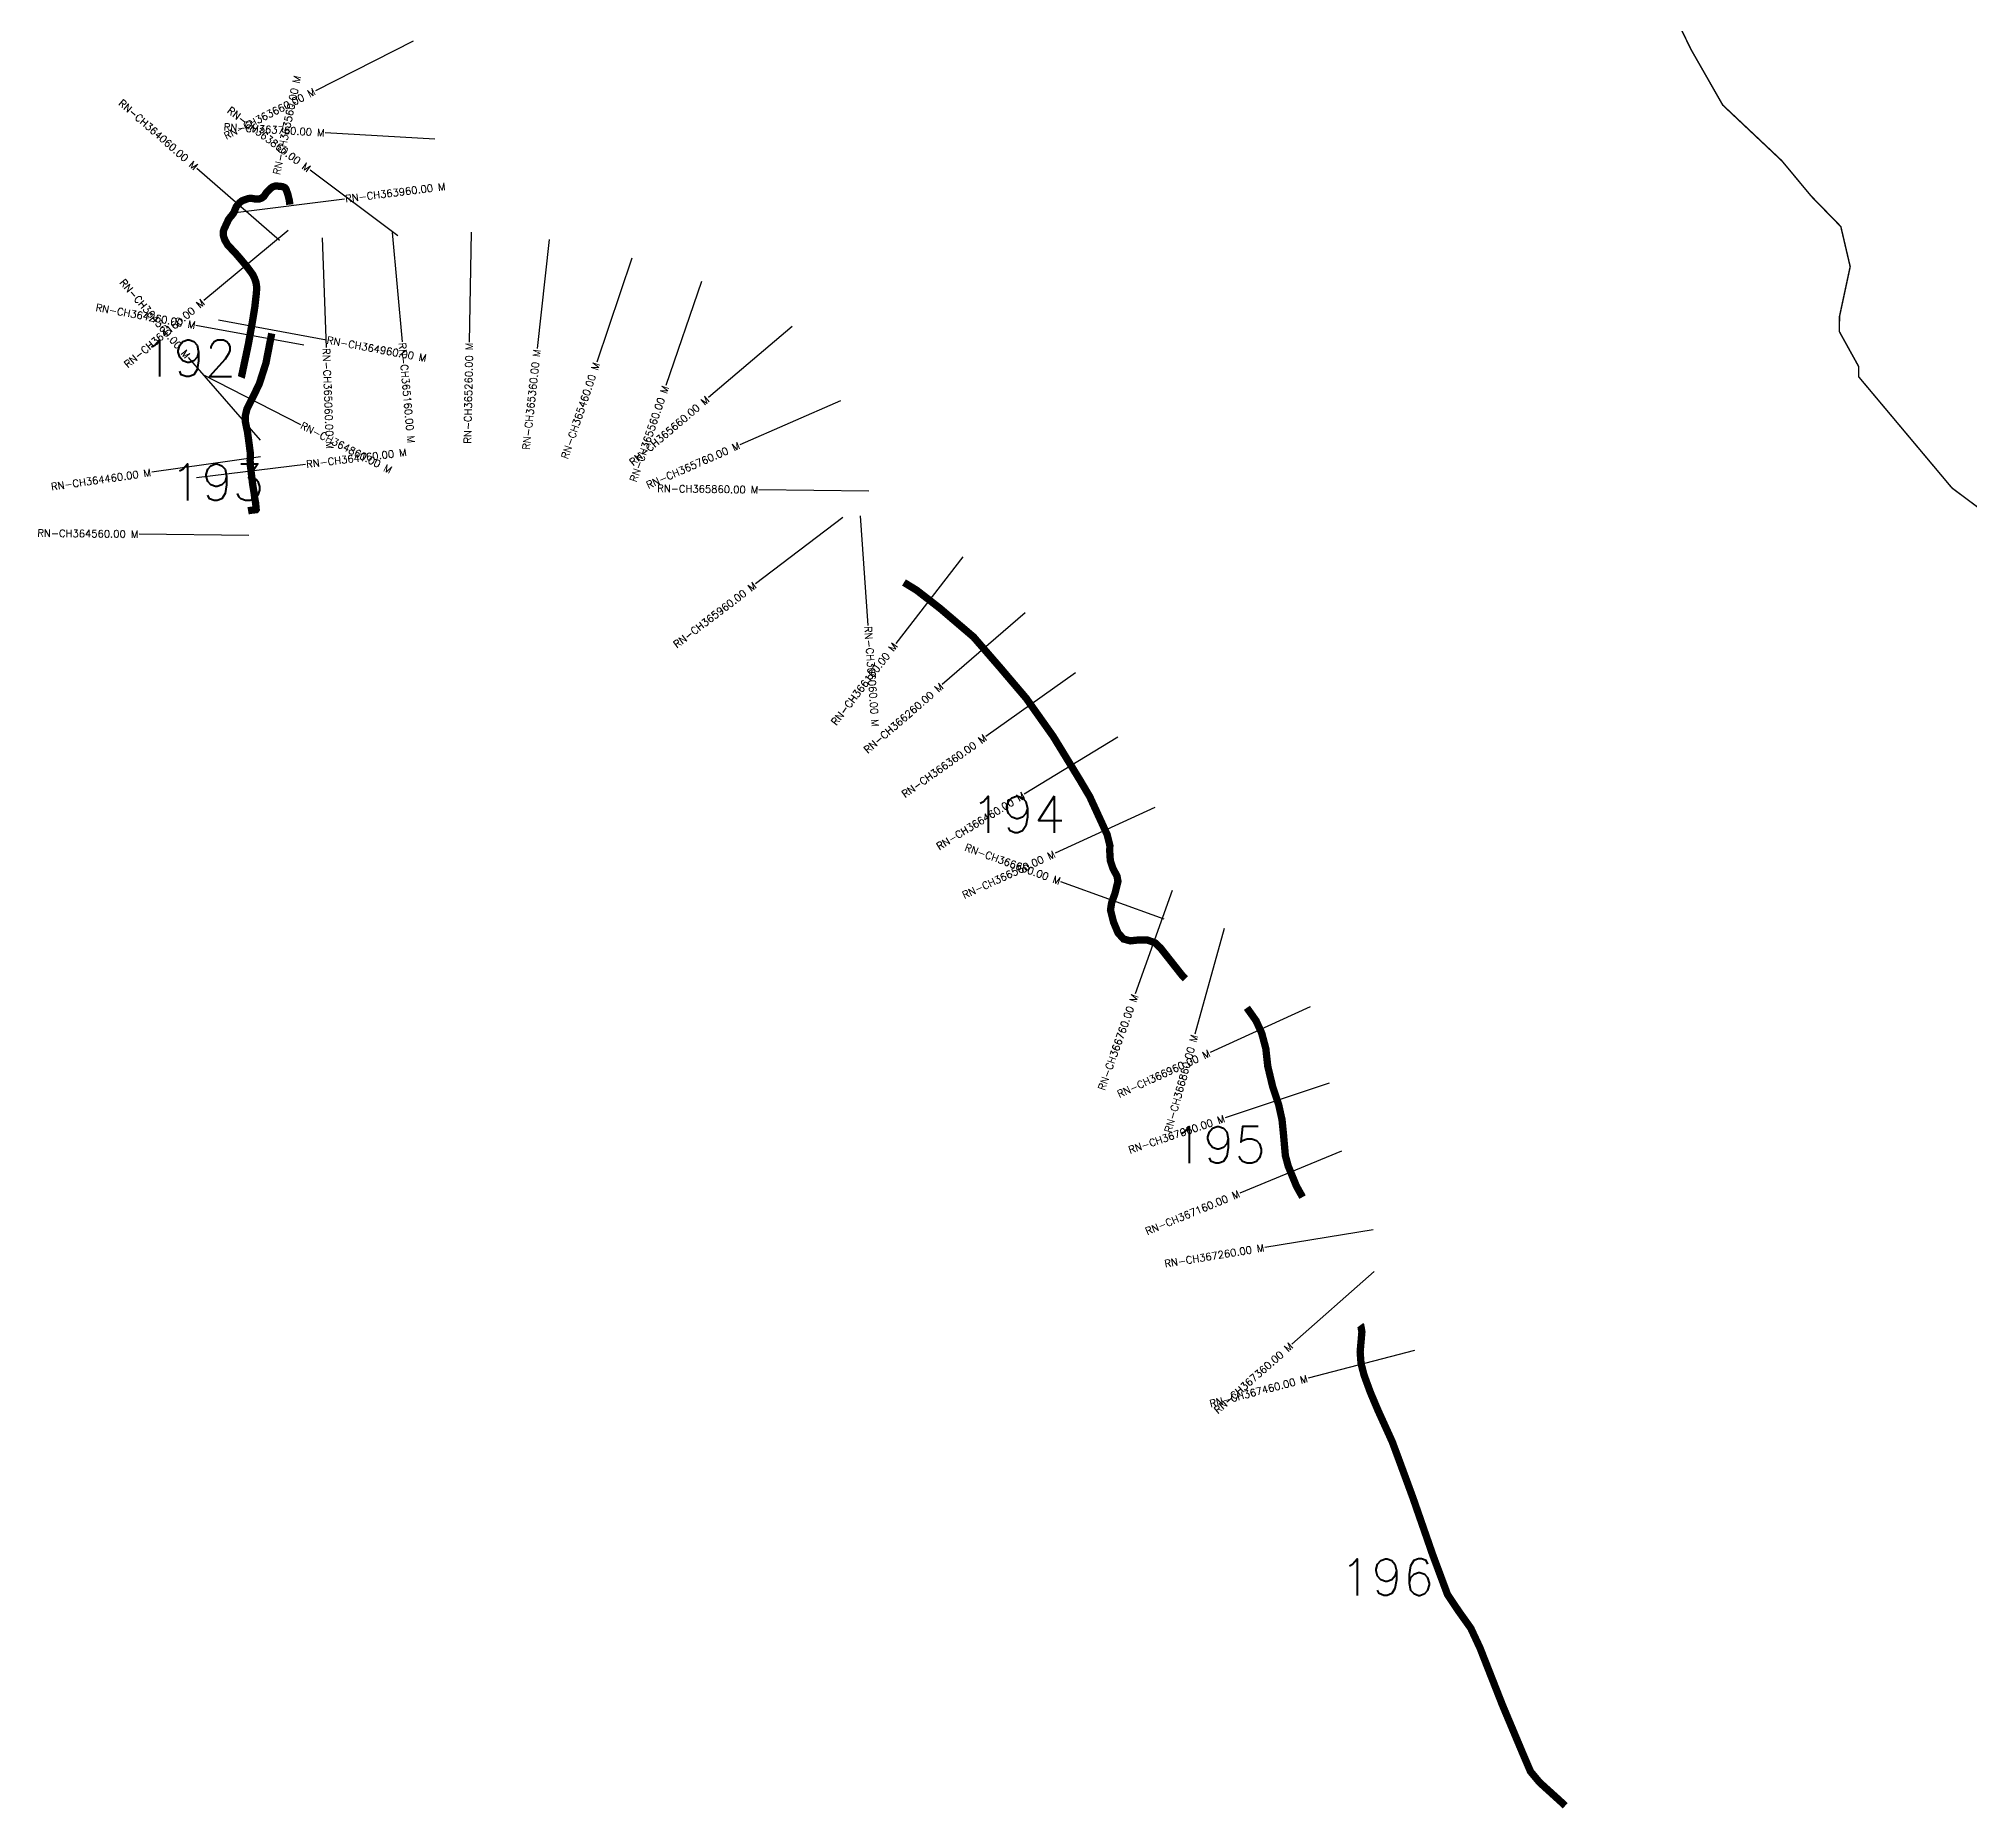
# Model space of a CAD drawing. Header units: metres. Extents: x 297222 to 302500, y 1968312 to 1973212.
# Drawn here: x 297222 to 299861, y 1968312 to 1970733 of the extents above; entities that cross this region are included whole.
import ezdxf
from ezdxf.enums import TextEntityAlignment as Align

# ---------------------------------------------------------------- set-up
doc = ezdxf.new("R2010")
doc.units = ezdxf.units.M
doc.header["$MEASUREMENT"] = 0
for name, color, linetype in [('ARTIFICIALLY PROTECTED', 4, 'Continuous'), ('CS', 134, 'Continuous'), ('CSMark', 6, 'Continuous')]:
    doc.layers.add(name, color=color, linetype=linetype)
doc.styles.get("Standard").update_dxf_attribs({"font": 'simplex.shx'})

msp = doc.modelspace()

# ---------------------------------------------------------------- linework, layer by layer
at = {"color": 6, "const_width": 2, "flags": 128}
msp.add_lwpolyline([(299911, 1970063.1), (299836.7, 1970118.8), (299709.2, 1970270.8), (299709.4, 1970284.5), (299682.8, 1970332.6), (299683.1, 1970353.1), (299697.7, 1970421.2), (299684.9, 1970476), (299644.5, 1970517.5), (299604.3, 1970565.9), (299523.5, 1970642.1), (299479.8, 1970718.7), (299417.2, 1970848.4)], dxfattribs=at)
at = {"layer": 'ARTIFICIALLY PROTECTED', "const_width": 10, "flags": 128}
for points in [[(297565, 1970506), (297564.3, 1970511.7), (297562.3, 1970520), (297559.7, 1970527.2), (297558.1, 1970529.2), (297554.6, 1970530.7), (297548.3, 1970531.3), (297545.7, 1970531.6), (297541.4, 1970530.2), (297538.1, 1970527.8), (297532.7, 1970522), (297529.4, 1970517.1), (297526.5, 1970514.9), (297522.5, 1970513.5), (297517.4, 1970513.7), (297513.8, 1970514.4), (297511.2, 1970514.7), (297507.9, 1970514.2), (297499.7, 1970511.3), (297496.7, 1970508.9), (297491.8, 1970503.3), (297489.5, 1970497.9), (297488.3, 1970494.8), (297486.1, 1970491.8), (297483.7, 1970489.1), (297481.1, 1970485.5), (297479.2, 1970481.4), (297475.2, 1970472.7), (297474.1, 1970469.5), (297473.9, 1970465.8), (297474.4, 1970462.6), (297476.3, 1970457.2), (297480, 1970450.9), (297491.5, 1970438.7), (297498.8, 1970430.2), (297507.1, 1970420.2), (297514.5, 1970410.1), (297517, 1970404.6), (297518.7, 1970399.6), (297519.7, 1970393.3), (297519.3, 1970385.5), (297517.1, 1970366), (297513.8, 1970345.7), (297508.3, 1970315.2), (297498.8, 1970270.3), (297498.6, 1970269.8)], [(297507.9, 1970087.5), (297512.2, 1970088.2), (297518.7, 1970089), (297519, 1970089.4), (297518.2, 1970098.2), (297516.8, 1970105.7), (297516.5, 1970109.5), (297515.8, 1970113.8), (297514.2, 1970123.3), (297511.2, 1970148.1), (297510.7, 1970155.9), (297511.1, 1970165.4), (297509.3, 1970179.1), (297507.2, 1970194.7), (297504.2, 1970209.1), (297504.1, 1970217.2), (297506.4, 1970226.9), (297514.1, 1970242), (297523.3, 1970261.2), (297532.3, 1970289.3), (297539.1, 1970324.2), (297540.2, 1970329.9)], [(298404.4, 1969989.5), (298421.7, 1969978.9), (298453.3, 1969954.4), (298499.6, 1969914.9), (298536, 1969872.9), (298571.5, 1969831.1), (298608.5, 1969778.9), (298644.7, 1969719.7), (298658.3, 1969696.7), (298682.1, 1969644.9), (298685.8, 1969629.9), (298685.7, 1969621.1), (298686.4, 1969609.4), (298689.9, 1969598.8), (298695.5, 1969588.2), (298696.9, 1969581), (298692.7, 1969564.1), (298688.2, 1969551.7), (298686.7, 1969541.8), (298690.8, 1969525.3), (298696.9, 1969510.6), (298704.5, 1969502.1), (298713.8, 1969499.6), (298725.8, 1969500.9), (298736.6, 1969500.9), (298747.4, 1969497), (298754.9, 1969490), (298784.8, 1969452.1), (298789, 1969447.9)], [(298873.1, 1969408.1), (298875.7, 1969404.4), (298885.7, 1969390.3), (298893.4, 1969373.3), (298899, 1969352.3), (298901.6, 1969328.3), (298908.4, 1969300), (298916.5, 1969275.8), (298921.1, 1969255.2), (298923.1, 1969235.3), (298925.7, 1969206), (298929.6, 1969191.6), (298940.9, 1969164.1), (298949.2, 1969149.3)], [(299028.2, 1968974.3), (299028.8, 1968973.5), (299030.3, 1968965.1), (299027.9, 1968937.7), (299029.1, 1968921.9), (299033.3, 1968905.8), (299041.8, 1968882.6), (299052.2, 1968858), (299071.8, 1968814.8), (299079.8, 1968793.3), (299099.9, 1968738.7), (299122.2, 1968674.5), (299126.6, 1968661.7), (299147.3, 1968606.1), (299162.7, 1968583.1), (299179.2, 1968559.9), (299191.8, 1968532.8), (299222.3, 1968455.2), (299249, 1968391.6), (299260.7, 1968364.2), (299273.1, 1968349.3), (299300.7, 1968324.3), (299308.2, 1968317.3)]]:
    msp.add_lwpolyline(points, dxfattribs=at)
at = {"layer": 'CS'}
for p, q in [((297733.7, 1970729.4), (297599.9, 1970661.7)), ((297763.2, 1970595.4), (297613.4, 1970604.1)), ((297550.8, 1970456.8), (297437.8, 1970555.6)), ((297712.7, 1970463.5), (297592.6, 1970553.3)), ((297490.8, 1970495.1), (297639.7, 1970513.7)), ((297562.8, 1970470.6), (297447.4, 1970374.8)), ((297609.3, 1970460.8), (297614.8, 1970310.9)), ((297705, 1970467.7), (297718.5, 1970318.3)), ((297813, 1970468.2), (297810.3, 1970318.2)), ((297919.4, 1970458.2), (297902.9, 1970309.1)), ((298032.5, 1970433), (297984.6, 1970290.8)), ((298127.6, 1970400.9), (298079, 1970258.9)), ((297467.4, 1970348.6), (297614.9, 1970321.3)), ((297584.3, 1970314.1), (297436.7, 1970340.8)), ((298251.4, 1970339.3), (298137, 1970242.2)), ((297524.7, 1970183.8), (297426.4, 1970297.1)), ((297446, 1970273.7), (297579.7, 1970205.5)), ((298317.5, 1970238), (298180.2, 1970177.7)), ((297524.7, 1970161.4), (297376.2, 1970140.1)), ((297437.5, 1970133.1), (297586.4, 1970151)), ((298356.2, 1970114.5), (298206.2, 1970116.3)), ((298344.3, 1970080.5), (298355.2, 1969930.9)), ((297508.9, 1970053.8), (297358.9, 1970055.5)), ((298320.8, 1970078.5), (298201.6, 1969987.5)), ((298485, 1970024.7), (298393.1, 1969906.2)), ((298570.1, 1969948.1), (298456.7, 1969849.8)), ((298638.9, 1969865.8), (298516.5, 1969779)), ((298696.9, 1969778.1), (298568.8, 1969700)), ((298747.5, 1969682), (298611.2, 1969619.4)), ((298759.9, 1969529.4), (298618.9, 1969580.5)), ((298770.9, 1969568.3), (298720.6, 1969427)), ((298842, 1969516.6), (298802.1, 1969372)), ((298959.5, 1969409.2), (298823, 1969347)), ((298985.7, 1969305.1), (298843.5, 1969257.5)), ((299002.3, 1969212.1), (298863.6, 1969154.9)), ((299045.8, 1969104.6), (298897.7, 1969080.4)), ((299047, 1969047.5), (298934.5, 1968948.2)), ((299102, 1968939.6), (298956.9, 1968901.7))]:
    msp.add_line(p, q, dxfattribs=at)

# ---------------------------------------------------------------- texts
at = {"char_height": 50, "attachment_point": 1}
for s, insert in [('192', (297363.1, 1970321.1)), ('193', (297401.4, 1970151.5)), ('194', (298495.9, 1969697.4)), ('195', (298770.5, 1969245.8)), ('196', (299000.4, 1968654.9))]:
    msp.add_mtext_dynamic_manual_height_columns(s, width=84.374, gutter_width=1, heights=[74.2], dxfattribs=dict(at, insert=insert))
at = {"layer": 'CSMark'}
for s, rotation, p in [('RN-CH363660.00 M', 26.8323, (297599, 1970661.3)), ('RN-CH363560.00 M', 77.9364, (297575.5, 1970682)), ('RN-CH364060.00 M', 318.8436, (297437.1, 1970556.2)), ('RN-CH363860.00 M', 323.2061, (297591.8, 1970553.9)), ('RN-CH363760.00 M', 356.6686, (297612.4, 1970604.2)), ('RN-CH364360.00 M', 310.9037, (297425.8, 1970297.9)), ('RN-CH364260.00 M', 349.7249, (297435.7, 1970341)), ('RN-CH364160.00 M', 39.722, (297446.6, 1970374.1)), ('RN-CH365260.00 M', 88.9726, (297810.3, 1970317.2)), ('RN-CH365360.00 M', 83.7016, (297902.8, 1970308.1)), ('RN-CH365460.00 M', 71.4061, (297984.3, 1970289.8)), ('RN-CH365660.00 M', 40.3435, (298136.3, 1970241.5)), ('RN-CH365560.00 M', 71.1142, (298078.7, 1970258)), ('RN-CH365760.00 M', 23.6801, (298179.3, 1970177.3)), ('RN-CH364460.00 M', 8.1906, (297375.2, 1970139.9)), ('RN-CH365860.00 M', 359.2821, (298205.2, 1970116.3)), ('RN-CH364560.00 M', 359.3643, (297357.9, 1970055.5)), ('RN-CH365960.00 M', 37.3302, (298200.8, 1969986.9)), ('RN-CH366160.00 M', 52.2201, (298392.5, 1969905.4)), ('RN-CH366260.00 M', 40.915, (298456, 1969849.2)), ('RN-CH366360.00 M', 35.3336, (298515.7, 1969778.5)), ('RN-CH366460.00 M', 31.4058, (298568, 1969699.5)), ('RN-CH366660.00 M', 340.0766, (298617.9, 1969580.9)), ('RN-CH366560.00 M', 24.6749, (298610.3, 1969619)), ('RN-CH366760.00 M', 70.3995, (298720.2, 1969426)), ('RN-CH366860.00 M', 74.5635, (298801.8, 1969371)), ('RN-CH366960.00 M', 24.5207, (298822.1, 1969346.6)), ('RN-CH367060.00 M', 18.5228, (298842.6, 1969257.1)), ('RN-CH367160.00 M', 22.3927, (298862.6, 1969154.5)), ('RN-CH367260.00 M', 9.2831, (298896.7, 1969080.3)), ('RN-CH367360.00 M', 41.4217, (298933.8, 1968947.5)), ('RN-CH367460.00 M', 14.642, (298955.9, 1968901.4))]:
    msp.add_text(s, height=10, rotation=rotation, dxfattribs=at).set_placement(p, align=Align.MIDDLE_RIGHT)
for s, rotation, p in [('RN-CH363960.00 M', 7.1327, (297640.7, 1970513.9)), ('RN-CH364960.00 M', 349.5265, (297615.8, 1970321.1)), ('RN-CH365060.00 M', 272.0707, (297614.8, 1970309.9)), ('RN-CH365160.00 M', 275.1319, (297718.6, 1970317.3)), ('RN-CH364860.00 M', 332.9837, (297580.6, 1970205.1)), ('RN-CH364760.00 M', 6.8633, (297587.4, 1970151.1)), ('RN-CH366060.00 M', 274.1921, (298355.3, 1969929.9))]:
    msp.add_text(s, height=10, rotation=rotation, dxfattribs=at).set_placement(p, align=Align.MIDDLE_LEFT)

doc.saveas('drawing.dxf')
